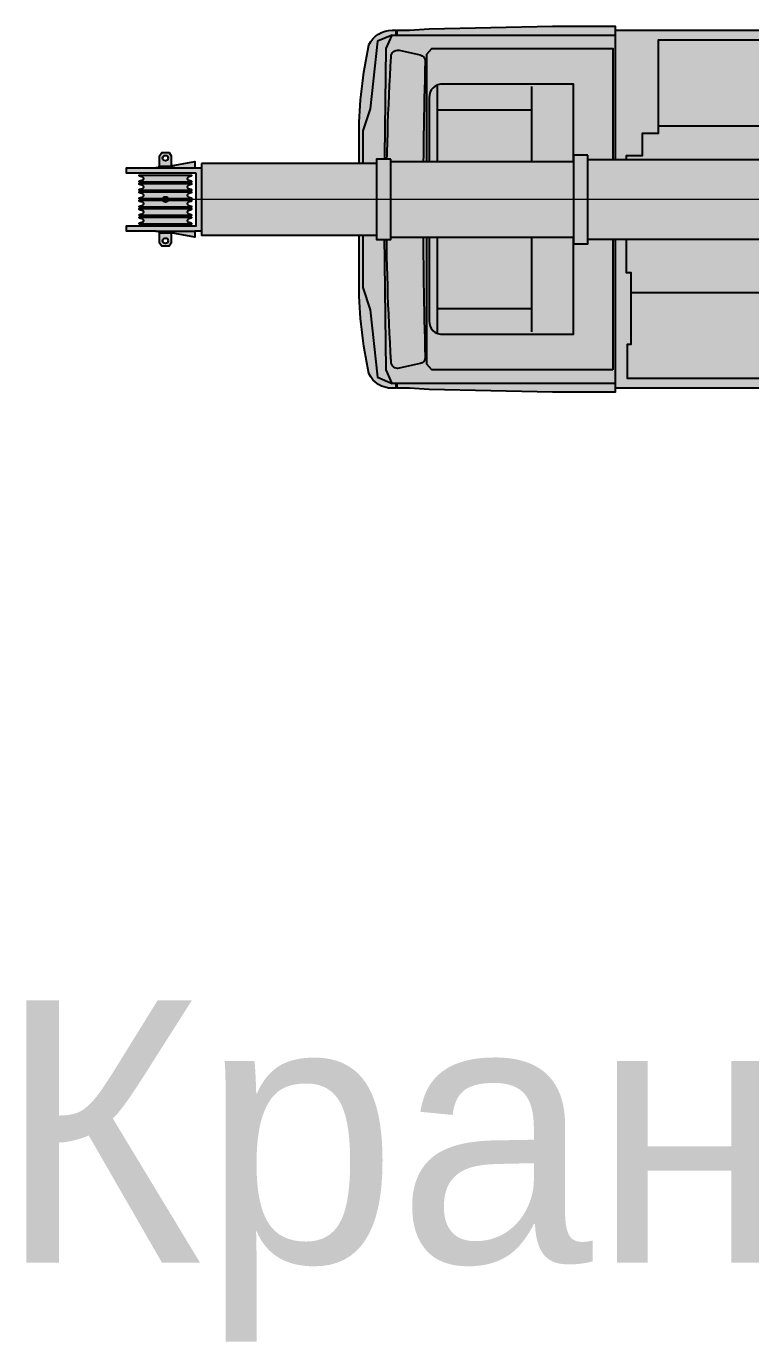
# Model space of a CAD drawing. Header units: millimetres. Extents: x -10760 to 69995, y -15762 to 14828.
# Drawn here: x -10760 to -5241, y -15762 to -5732 of the extents above; entities that cross this region are included whole.
import ezdxf

# ---------------------------------------------------------------- set-up
doc = ezdxf.new("R2010")
doc.units = ezdxf.units.MM
doc.set_wipeout_variables(frame=1)
doc.layers.add('Text', color=44, linetype='Continuous', lineweight=25)
doc.layers.add('Техника. Кран ZTC600V532', color=250, linetype='Continuous')
doc.layers.add('Техника. Кран ZTC600V532 Штрих', color=7, linetype='Continuous', true_color=0xb8d68f)
doc.styles.get("Standard").update_dxf_attribs({"font": ''})
doc.styles.get('Standard').set_extended_font_data('Mipgost')

# ---------------------------------------------------------------- blocks, each defined once
blk = doc.blocks.new('ZTC600V532-20230223.141501')
at = {"layer": 'Техника. Кран ZTC600V532 Штрих', "transparency": 16777216}
h = blk.add_hatch(color=256, dxfattribs=at)
h.dxf.hatch_style = 1
h.set_gradient(color1=(132, 132, 132), color2=(214, 214, 214), tint=1, name='CYLINDER')
edge = h.paths.add_edge_path()
edge.add_line((-199.7420761756712, -26.62570897569822), (-199.7420761756712, -22.32462367165135))
edge.add_arc((-194.7200487384572, -22.54417431209883), 5.026824252333763, 115.24983643505479, 177.4967639148893, ccw=False)
edge.add_line((-196.8643218462603, -17.99763113040535), (-172.4371134753655, -10.79546759248478))
edge.add_arc((-176.9075403464358, 0), 11.68446990453465, 292.4945535671532, 427.5054464328468)
edge.add_line((-172.4371134753655, 10.79546759248478), (-196.8643218462603, 17.99763113040535))
edge.add_arc((-194.7200487384572, 22.54417431209883), 5.026824252333771, 182.5032360851107, 244.75016356494518, ccw=False)
edge.add_line((-199.7420761756712, 22.32462367165135), (-199.7420761756712, 26.62570897569822))
edge.add_line((-199.7420761756712, 26.62570897569822), (199.7420761756712, 26.62570897569822))
edge.add_line((199.7420761756712, 26.62570897569822), (199.7420761756712, 22.32462367165135))
edge.add_arc((194.7200487384572, 22.54417431209883), 5.026824252333763, 295.24983643505476, 357.49676391488924, ccw=False)
edge.add_line((196.8643218462603, 17.99763113040535), (172.4371134753655, 10.79546759248478))
edge.add_arc((176.9075403464358, 0), 11.68446990453465, 112.4945535671532, 247.5054464328468)
edge.add_line((172.4371134753655, -10.79546759248478), (196.8643218462603, -17.99763113040535))
edge.add_arc((194.7200487384572, -22.54417431209883), 5.026824252333771, 2.5032360851108137, 64.75016356494518, ccw=False)
edge.add_line((199.7420761756712, -22.32462367165135), (199.7420761756712, -26.62570897569822))
edge.add_line((199.7420761756712, -26.62570897569822), (-199.7420761756712, -26.62570897569822))
at = {"color": 0, "linetype": 'ByBlock', "lineweight": -2, "transparency": 16777216}
blk.add_lwpolyline([(-199.7420761756712, -26.62570897569822), (-199.7420761756712, -22.32462367165135, -0.278485179213709), (-196.8643218462603, -17.99763113040535), (-172.4371134753655, -10.79546759248478, 0.6682473891623226), (-172.4371134753655, 10.79546759248478), (-196.8643218462603, 17.99763113040535, -0.278485179213709), (-199.7420761756712, 22.32462367165135), (-199.7420761756712, 26.62570897569822), (199.7420761756712, 26.62570897569822), (199.7420761756712, 22.32462367165135, -0.278485179213709), (196.8643218462603, 17.99763113040535), (172.4371134753655, 10.79546759248478, 0.6682473891623226), (172.4371134753655, -10.79546759248478), (196.8643218462603, -17.99763113040535, -0.278485179213709), (199.7420761756712, -22.32462367165135), (199.7420761756712, -26.62570897569822)], format="xyb", close=True, dxfattribs=at)
blk = doc.blocks.new('ZTC600V532-20230223.14162')
at = {"color": 0, "linetype": 'ByBlock', "lineweight": -2, "transparency": 16777216}
blk.add_wipeout([(-296.5552972240821, 200.52895532757952), (-296.5552972240821, 241.14284994712193), (-70.40905592621132, 241.14284994712193), (-70.40905592621132, 244.0102339906732), (-47.42331729149009, 244.0102339906732), (-47.42331729149009, 252.6383118359588), (-44.54037781913756, 254.09533700093732), (-44.54037781913756, 333.25691420288763), (-27.29977755736944, 357.7411591460839), (27.299777557369445, 357.7411591460839), (44.555933247947905, 333.25691420288763), (44.555933247947905, 255.52125130829506), (224.88952517233156, 288.6335740967768), (224.88952517233156, 241.14284994712193), (274.3296147592108, 241.14284994712193), (274.3296147592108, -241.14284994712233), (224.88952517233156, -241.14284994712233), (224.88952517233156, -288.63357409677724), (44.555933247947905, -255.52125130829523), (44.555933247947905, -333.256914202888), (27.299777557369445, -357.7411591460842), (-27.29977755736944, -357.7411591460842), (-44.54037781913756, -333.256914202888), (-44.54037781913756, -254.09533700093755), (-47.42331729149009, -252.6383118359592), (-47.42331729149009, -244.01023399067356), (-70.40905592621132, -244.01023399067356), (-70.40905592621132, -241.14284994712233), (-296.5552972240821, -241.14284994712233), (-296.5552972240821, -200.52895532757998), (233.7563113690503, -200.52895532757998), (233.7563113690503, 200.52895532757952)], dxfattribs=at)
at = {"layer": 'Техника. Кран ZTC600V532 Штрих', "transparency": 16777216}
h = blk.add_hatch(color=256, dxfattribs=at)
h.dxf.hatch_style = 1
h.paths.add_polyline_path([(233.7563113690503, 200.5289553275798), (-296.5552972240821, 200.5289553275798), (-296.5552972240821, 241.1428499471222), (-70.4090559262113, 241.1428499471222), (-70.4090559262113, 244.0102339906734), (-47.42331729149009, 244.0102339906734), (-47.42331729149009, 252.638311835959), (-44.54037781913757, 254.0953370009374), (-44.54037781913757, 333.2569142028879), (-27.29977755736945, 357.7411591460841), (27.29977755736945, 357.7411591460841), (44.55593324794791, 333.2569142028879), (44.55593324794791, 255.5212513082952), (224.8895251723316, 288.633574096777), (224.8895251723316, 241.1428499471222), (274.3296147592109, 241.1428499471222), (274.3296147592109, -241.1428499471222), (224.8895251723316, -241.1428499471222), (224.8895251723316, -288.633574096777), (44.55593324794791, -255.5212513082952), (44.55593324794791, -333.2569142028879), (27.29977755736945, -357.7411591460841), (-27.29977755736945, -357.7411591460841), (-44.54037781913757, -333.2569142028879), (-44.54037781913757, -254.0953370009374), (-47.42331729149009, -252.638311835959), (-47.42331729149009, -244.0102339906734), (-70.4090559262113, -244.0102339906734), (-70.4090559262113, -241.1428499471222), (-296.5552972240821, -241.1428499471222), (-296.5552972240821, -200.5289553275798), (233.7563113690503, -200.5289553275798)])
edge = h.paths.add_edge_path(flags=16)
edge.add_arc((-0.1644999365071271, 315.1977749035723), 20.8817270778724, 0, 360)
edge = h.paths.add_edge_path(flags=16)
edge.add_arc((-0.1644999365071271, -315.1977749035723), 20.8817270778724, 0, 360)
at = {"color": 0, "linetype": 'ByBlock', "lineweight": -2, "transparency": 16777216}
blk.add_lwpolyline([(233.7563113690503, 200.5289553275798), (-296.5552972240821, 200.5289553275798), (-296.5552972240821, 241.1428499471222), (-70.4090559262113, 241.1428499471222), (-70.4090559262113, 244.0102339906734), (-47.42331729149009, 244.0102339906734), (-47.42331729149009, 252.638311835959), (-44.54037781913757, 254.0953370009374), (-44.54037781913757, 333.2569142028879), (-27.29977755736945, 357.7411591460841), (27.29977755736945, 357.7411591460841), (44.55593324794791, 333.2569142028879), (44.55593324794791, 255.5212513082952), (224.8895251723316, 288.633574096777), (224.8895251723316, 241.1428499471222), (274.3296147592109, 241.1428499471222), (274.3296147592109, -241.1428499471222), (224.8895251723316, -241.1428499471222), (224.8895251723316, -288.633574096777), (44.55593324794791, -255.5212513082952), (44.55593324794791, -333.2569142028879), (27.29977755736945, -357.7411591460841), (-27.29977755736945, -357.7411591460841), (-44.54037781913757, -333.2569142028879), (-44.54037781913757, -254.0953370009374), (-47.42331729149009, -252.638311835959), (-47.42331729149009, -244.0102339906734), (-70.4090559262113, -244.0102339906734), (-70.4090559262113, -241.1428499471222), (-296.5552972240821, -241.1428499471222), (-296.5552972240821, -200.5289553275798), (233.7563113690503, -200.5289553275798)], close=True, dxfattribs=at)
for points in [[(-70.4090559262113, 241.1428499471222), (224.8895251723316, 241.1428499471222)], [(-47.42331729149009, 244.0102339906734), (70.42461135501253, 244.0102339906734), (70.42461135501253, 241.1428499471222)], [(-44.54037781913757, 254.0953370009374), (45.99740298411598, 254.0797815721271)], [(47.43887272028405, 244.0102339906734), (47.43887272028405, 252.638311835959), (45.99740298411598, 254.0797815721271)], [(-70.4090559262113, -241.1428499471222), (224.8895251723316, -241.1428499471222)], [(-47.42331729149009, -244.0102339906734), (70.42461135501253, -244.0102339906734), (70.42461135501253, -241.1428499471222)], [(-44.54037781913757, -254.0953370009374), (45.99740298411598, -254.0797815721271)], [(47.43887272028405, -244.0102339906734), (47.43887272028405, -252.638311835959), (45.99740298411598, -254.0797815721271)]]:
    blk.add_lwpolyline(points, dxfattribs=at)
for centre, radius in [((-0.1644999365071271, 315.1977749035723), 20.8817270778724), ((0, 0), 20.72980676499719), ((-0.1644999365071271, -315.1977749035723), 20.8817270778724)]:
    blk.add_circle(centre, radius, dxfattribs=at)
for p in [(-0.1826479351711896, 159.0394056641962), (-0.1826479351711896, 95.03940566419624), (-0.1826479351711896, 31.03940566419624), (-0.1826479351711896, -32.96059433580376), (-0.1826479351711896, -96.96059433580376), (-0.1826479351711896, -160.9605943358038)]:
    blk.add_blockref('ZTC600V532-20230223.141501', p, dxfattribs=at)
blk = doc.blocks.new('ZTC600V532-20230218.104843')
at = {"color": 0, "linetype": 'ByBlock', "lineweight": -2, "transparency": 16777216}
blk.add_wipeout([(103.50847669962434, -530.4412569208498), (-103.50847669962423, -530.4412569208498), (-141.1365816765683, -455.3469918883702), (-141.1365816765683, 455.34699188837067), (-103.50847669962423, 530.4412569208503), (103.50847669962434, 530.4412569208503), (141.1365816765684, 455.34699188837067), (141.1365816765684, -455.3469918883702)], dxfattribs=at)
at = {"layer": 'Техника. Кран ZTC600V532 Штрих', "transparency": 16777216}
h = blk.add_hatch(color=256, dxfattribs=at)
h.dxf.hatch_style = 1
h.set_gradient(color1=(91, 91, 91), color2=(173, 173, 173), rotation=90.00000000000003, tint=1, name='CYLINDER')
h.paths.add_polyline_path([(141.1365816765683, -455.3469918883702), (103.5084766996242, -530.4412569208498), (-103.5084766996242, -530.4412569208498), (-141.1365816765683, -455.3469918883702), (-141.1365816765683, 455.3469918883702), (-103.5084766996242, 530.4412569208498), (103.5084766996242, 530.4412569208498), (141.1365816765683, 455.3469918883702)])
at = {"color": 0, "linetype": 'ByBlock', "lineweight": -2, "transparency": 16777216}
blk.add_lwpolyline([(141.1365816765683, -455.3469918883702), (103.5084766996242, -530.4412569208498), (-103.5084766996242, -530.4412569208498), (-141.1365816765683, -455.3469918883702), (-141.1365816765683, 455.3469918883702), (-103.5084766996242, 530.4412569208498), (103.5084766996242, 530.4412569208498), (141.1365816765683, 455.3469918883702)], close=True, dxfattribs=at)
for points in [[(-103.5084766996242, 530.4412569208498), (-103.5084766996242, -530.4412569208498)], [(103.5084766996242, -530.4412569208498), (103.5084766996242, 530.4412569208498)]]:
    blk.add_lwpolyline(points, dxfattribs=at)
blk = doc.blocks.new('ZTC600V532-20230219.094552')
at = {"color": 0, "linetype": 'ByBlock', "lineweight": -2, "transparency": 16777216}
blk.add_wipeout([(3502.0000000000005, -1364.9999999999902), (3502.0000000000005, -1364.9999999999902), (3521.134171618255, -1361.1939766255543), (3537.355339059328, -1350.3553390593174), (3548.1939766255646, -1334.1341716182446), (3552.000000000001, -1314.99999999999), (3552.000000000001, -664.9999999999905), (3492.7268366468634, -664.99999999999), (3492.7268366468634, 664.9999999999964), (3552.000000000001, 664.9999999999968), (3552.000000000001, 1314.9999999999968), (3552.000000000001, 1314.9999999999968), (3548.193976625564, 1334.134171618251), (3537.355339059328, 1350.3553390593243), (3521.134171618255, 1361.1939766255614), (3502.0000000000005, 1364.9999999999964), (3389, 1364.9999999999964), (3389, -1364.9999999999902)], dxfattribs=at)
blk.add_blockref('ZTC600V532-20230218.104843', (3633.863418323432, 3.637978807091713e-12), dxfattribs=at)
blk.add_wipeout([(3389, -1365.0000000000018), (-6272.576220367217, -1365.0000000000018), (-6272.576220367217, -1395), (-6751.29042985845, -1395), (-7689.950956970863, -1374.9999999999982), (-7839.814450773221, -1365.0000000000018), (-7934.015648474163, -1365.0000000000018), (-7934.015648474163, -1328.1526880161164), (-7943.399571191657, -1328.1526880161164), (-7943.399571191657, -1365.0000000000018), (-7971.565594908698, -1365.0000000000018), (-7971.565594908698, -1365.0000000000018), (-8016.052618565442, -1360.5948479144845), (-8058.329447433411, -1346.0631453438727), (-8096.123435916357, -1322.1860627481456), (-8127.402919298869, -1290.2471435733332), (-8149.9058186437705, -1253.2292483891015), (-8149.9058186437705, -1253.2292483891015), (-8181.333846506684, -1086.2716451420347), (-8204.360544903306, -917.9495331712442), (-8218.92811746713, -748.6853962521818), (-8225, -578.9040826164819), (-8225, -578.9040826164855), (-8225, 578.9040826164855), (-8225, 578.9040826164855), (-8218.92811746713, 748.6853962521891), (-8204.360544903306, 917.949533171246), (-8181.333846506683, 1086.2716451420383), (-8149.905818643768, 1253.2292483891033), (-8149.9058186437705, 1253.2292483891033), (-8149.9058186437705, 1253.2292483891033), (-8126.546380182956, 1291.3453509381252), (-8095.037011918302, 1323.0574992459042), (-8057.071540679886, 1346.6609657789668), (-8014.690849460354, 1360.886915676485), (-7971.565594908698, 1365), (-7943.399571191657, 1365), (-7943.399571191657, 1328.1526880161182), (-7934.015648474163, 1328.1526880161182), (-7934.015648474163, 1365), (-7839.814450773221, 1365), (-7689.950956970863, 1375), (-6751.29042985845, 1395), (-6272.576220367217, 1395), (-6272.576220367217, 1365), (3389, 1365), (3389, 1.8189894035458565e-12)], dxfattribs=at)
at = {"layer": 'Техника. Кран ZTC600V532 Штрих', "transparency": 16777216}
h = blk.add_hatch(color=256, dxfattribs=at)
h.dxf.hatch_style = 1
edge = h.paths.add_edge_path()
edge.add_line((3389, 0), (3389, -1365))
edge.add_line((3389, -1365), (-6272.576220367217, -1365))
edge.add_line((-6272.576220367217, -1365), (-6272.576220367217, -1395))
edge.add_line((-6272.576220367217, -1395), (-6751.290429858449, -1395))
edge.add_line((-6751.290429858449, -1395), (-7689.950956970864, -1375))
edge.add_line((-7689.950956970864, -1375), (-7839.814450773221, -1365))
edge.add_line((-7839.814450773221, -1365), (-7934.015648474164, -1365))
edge.add_line((-7934.015648474164, -1365), (-7934.015648474164, -1328.152688016118))
edge.add_line((-7934.015648474164, -1328.152688016118), (-7943.399571191656, -1328.152688016118))
edge.add_line((-7943.399571191656, -1328.152688016118), (-7943.399571191656, -1365))
edge.add_line((-7943.399571191656, -1365), (-7971.565594908698, -1365))
edge.add_arc((-7974.937529171773, -1172.215963592284), 192.8135229550195, 204.8449366011224, 271.0020430524743, ccw=False)
edge.add_arc((-4834.153194185941, -542.6365909160013), 3391.040753434504, 180.6127952967653, 192.0959835745431, ccw=False)
edge.add_line((-8225, -578.9040826164855), (-8225, 578.9040826164855))
edge.add_arc((-4834.153194185941, 542.6365909160013), 3391.040753434504, 167.9040164254568, 179.3872047032346, ccw=False)
edge.add_arc((-7974.937529171773, 1172.215963592284), 192.8135229550195, 88.99795694752572, 155.1550633988776, ccw=False)
edge.add_line((-7971.565594908698, 1365), (-7943.399571191656, 1365))
edge.add_line((-7943.399571191656, 1365), (-7943.399571191656, 1328.152688016118))
edge.add_line((-7943.399571191656, 1328.152688016118), (-7934.015648474164, 1328.152688016118))
edge.add_line((-7934.015648474164, 1328.152688016118), (-7934.015648474164, 1365))
edge.add_line((-7934.015648474164, 1365), (-7839.814450773221, 1365))
edge.add_line((-7839.814450773221, 1365), (-7689.950956970864, 1375))
edge.add_line((-7689.950956970864, 1375), (-6751.290429858449, 1395))
edge.add_line((-6751.290429858449, 1395), (-6272.576220367217, 1395))
edge.add_line((-6272.576220367217, 1395), (-6272.576220367217, 1365))
edge.add_line((-6272.576220367217, 1365), (3389, 1365))
edge.add_line((3389, 1365), (3389, 0))
edge = h.paths.add_edge_path(flags=16)
edge.add_arc((-7770.445574267524, -1128.305616152094), 50, -77.75787567394337, 1.0231815394945443e-12, ccw=False)
edge.add_line((-7759.843407095406, -1177.168629273008), (-7920.336020298531, -1211.991891417296))
edge.add_arc((-7930.938187470649, -1163.128878296382), 50.00000000000077, 179.9999999999997, 282.24212432605543, ccw=False)
edge.add_arc((11707.99034504132, 0), 19723.25468947483, 176.6191652958018, 183.3808347041982, ccw=False)
edge.add_arc((-7930.938187470649, 1163.128878296382), 50.00000000000091, 77.75787567394462, 180.0000000000003, ccw=False)
edge.add_line((-7920.336020298531, 1211.991891417296), (-7759.843407095406, 1177.168629273008))
edge.add_arc((-7770.445574267524, 1128.305616152094), 50.0000000000003, -1.0231815394945443e-12, 77.75787567394337, ccw=False)
edge.add_arc((31297.87970779024, 0), 39034.63566347082, 178.3436208805314, 181.6563791194686)
h = blk.add_hatch(color=256, dxfattribs=at)
h.dxf.hatch_style = 1
edge = h.paths.add_edge_path()
edge.add_line((3389, -1364.99999999999), (3502, -1364.99999999999))
edge.add_arc((3502, -1314.99999999999), 50, 270, 360)
edge.add_line((3552, -1314.99999999999), (3552, -664.99999999999))
edge.add_line((3552, -664.99999999999), (3492.726836646863, -664.9999999999898))
edge.add_line((3492.726836646863, -664.9999999999898), (3492.726836646863, 664.999999999997))
edge.add_line((3492.726836646863, 664.999999999997), (3552, 664.9999999999973))
edge.add_line((3552, 664.9999999999973), (3552, 1314.999999999997))
edge.add_arc((3502, 1314.999999999997), 50, 0, 90)
edge.add_line((3502, 1364.999999999997), (3389, 1364.999999999997))
edge.add_line((3389, 1364.999999999997), (3389, -1364.99999999999))
h = blk.add_hatch(color=256, dxfattribs=at)
h.dxf.hatch_style = 1
h.set_gradient(color1=(173, 173, 173), tint=1)
edge = h.paths.add_edge_path()
edge.add_arc((-7770.445574267524, -1128.305616152094), 50, -77.75787567394337, 1.0231815394945443e-12, ccw=False)
edge.add_line((-7759.843407095406, -1177.168629273008), (-7920.336020298531, -1211.991891417296))
edge.add_arc((-7930.938187470649, -1163.128878296382), 50.00000000000077, 179.9999999999997, 282.24212432605543, ccw=False)
edge.add_arc((11707.99034504132, 0), 19723.25468947483, 176.6191652958018, 183.3808347041982, ccw=False)
edge.add_arc((-7930.938187470649, 1163.128878296382), 50.00000000000091, 77.75787567394462, 180.0000000000003, ccw=False)
edge.add_line((-7920.336020298531, 1211.991891417296), (-7759.843407095406, 1177.168629273008))
edge.add_arc((-7770.445574267524, 1128.305616152094), 50.0000000000003, -1.0231815394945443e-12, 77.75787567394337, ccw=False)
edge.add_arc((31297.87970779024, 0), 39034.63566347082, 178.3436208805314, 181.6563791194686)
at = {"color": 0, "linetype": 'ByBlock', "lineweight": -2, "transparency": 16777216}
for points in [[(3389, 0), (3389, -1365), (-6272.576220367217, -1365), (-6272.576220367217, -1395), (-6751.290429858449, -1395), (-7689.950956970864, -1375), (-7839.814450773221, -1365), (-7934.015648474164, -1365), (-7934.015648474164, -1328.152688016118), (-7943.399571191656, -1328.152688016118), (-7943.399571191656, -1365), (-7971.565594908698, -1365, -0.2969593007164977), (-8149.905818643769, -1253.2292483891, -0.05014683253605183), (-8225, -578.9040826164855), (-8225, 578.9040826164855, -0.05014683253605183), (-8149.905818643769, 1253.2292483891, -0.2969593007164977), (-7971.565594908698, 1365), (-7943.399571191656, 1365), (-7943.399571191656, 1328.152688016118), (-7934.015648474164, 1328.152688016118), (-7934.015648474164, 1365), (-7839.814450773221, 1365), (-7689.950956970864, 1375), (-6751.290429858449, 1395), (-6272.576220367217, 1395), (-6272.576220367217, 1365), (3389, 1365)], [(3389, -1364.99999999999), (3502, -1364.99999999999, 0.414213562373095), (3552, -1314.99999999999), (3552, -664.99999999999), (3492.726836646863, -664.9999999999898), (3492.726836646863, 664.999999999997), (3552, 664.9999999999973), (3552, 1314.999999999997, 0.414213562373095), (3502, 1364.999999999997), (3389, 1364.999999999997)], [(-7720.445574267524, -1128.305616152094, -0.3529300691705782), (-7759.843407095406, -1177.168629273008), (-7920.336020298531, -1211.991891417296, -0.4782730058073962), (-7980.938187470649, -1163.128878296382, -0.02951191188128623), (-7980.938187470649, 1163.128878296382, -0.4782730058073962), (-7920.336020298531, 1211.991891417296), (-7759.843407095406, 1177.168629273008, -0.3529300691705782), (-7720.445574267524, 1128.305616152094, 0.01445564143222592)], [(-7689.950956970864, -850.5168864441985, 0.4616784486684949), (-7583.941382255127, -953.5283853162982), (-6591.720930532313, -953.5283853162982), (-6591.720930532313, 953.5283853162982), (-7583.941382255127, 953.5283853162982, 0.4616784486684949), (-7689.950956970864, 850.5168864441985)], [(-4418.148571809375, -1198.26319558073), (-4418.148571809375, -806.9106918413745, 0.9999999999999999), (-4543.529703178792, -806.9106918413745), (-4543.529703178793, -1198.26319558073, 0.9999999999999999)]]:
    blk.add_lwpolyline(points, format="xyb", close=True, dxfattribs=at)
for points in [[(-7971.565594908698, 1328.152688016118), (-8084.198392543922, 1281.332213289639), (-8140.521895926275, 766.2229438330978), (-8196.845352873564, 597.6450421495938), (-8196.845352873564, -597.6450421495938), (-8140.521895926275, -766.2229438330978), (-8084.198392543922, -1281.332213289639), (-7971.565594908698, -1328.152688016118)], [(-6272.576220367217, -1328.152688016118), (-7971.565594908698, -1328.152688016118), (-8018.488133905183, -1225.141189144011), (-8034.660474095032, 0), (-8018.488133905183, 1225.141189144011), (-7971.565594908698, 1328.152688016118), (-6272.576220367217, 1328.152688016118)], [(-6272.576220367217, 1365), (-6272.576220367217, 0), (-6272.576220367217, -1365)], [(-4024.929659903373, -1365.62541293972), (-4024.929659903373, -1290.68850714423), (-6178.714100705864, -1290.68850714423), (-6178.714100705864, -1028.451128417357), (-6150.545290885002, -1028.451128417357), (-6150.545290885002, -485.2488775989768), (-6188.089572241769, -485.2488775989768), (-6188.089572241769, 410.3303600887157), (-6066.067140376221, 410.3303600887157), (-6066.067140376221, 532.0828649289906), (-6066.067140376221, 578.9175023498974), (-5944.036210894006, 578.9175023498974), (-5944.036210894006, 1290.701926877642), (-4024.929659903374, 1290.701926877642), (-4024.929659903374, 1365)], [(-5944.036210894006, 635.1092230214781), (-713.3949782770451, 635.1092230214781), (-591.3725464114968, 663.1979787925229), (-206.5090799909885, 841.146429895176), (197.1109481440126, 841.146429895176), (591.3611698208761, 663.1979787925229), (713.3779366086574, 635.1092230214781), (2687.256363006141, 635.1092230214781), (2687.256363006141, 1356.264150533309)], [(-3266.130799133745, 635.1092230214781), (-3266.130799133745, 681.2901685488687), (-3228.578020160327, 803.0426269540803), (-3228.578020160327, 1346.254071915075), (-3247.345912030377, 1346.254071915075), (-3247.345912030377, 1365)], [(-2859.421979839673, 1346.254071915075), (-3228.578020160327, 1346.254071915075)], [(-2831.267332713245, 1365), (-2831.267332713245, 1346.254071915075), (-2859.421979839673, 1346.254071915075), (-2859.421979839673, 803.0426269540803), (-2812.482445609884, 681.2901685488687), (-2812.482445609884, 635.1092230214781)], [(-2746.779601170517, 635.1092230214781), (-2821.880577456875, 784.9681753920668), (-2821.880577456875, 1365)], [(-2596.603605595821, 1365), (-2596.603605595821, 635.1092230214781)], [(-2859.421979839673, 1074.648349434578), (-3228.578020160327, 1074.648349434578)], [(-7626.352595779816, -948.0693787287601), (-7626.352595779816, 948.0693787287601)], [(-6910.879803391844, 934.7966199258044), (-6910.879803391844, -934.7966199258044)], [(-7626.352595779816, 756.8616814266861), (-6910.879803391844, 756.8616814266861)], [(-6150.545290885002, -635.1092230214781), (-4668.895078266485, -635.1092230214781)], [(-4288.449713738903, -635.1092230214781), (-713.3949782770451, -635.1092230214781), (-591.3725464114968, -663.1979787925229), (-206.5090799909885, -841.146429895176), (197.1109481440126, -841.146429895176), (591.3611698208761, -663.1979787925229), (713.3779366086574, -635.1092230214781), (2687.256363006141, -635.1092230214781), (2687.256363006141, -1356.264150533309)], [(-3164.103981161868, -1365), (-3164.103981161868, -635.1092230214781)], [(-3004.511775089577, -635.1092230214781), (-2929.423212376057, -794.3259087336337), (-2929.423212376057, -1365)], [(-2920.042122197447, -1365), (-2920.042122197447, -1337.5231910002), (-2901.268565249621, -1337.5231910002), (-2901.268565249621, -794.3259087336337), (-2976.362793040924, -635.1092230214781)], [(-2447.63154188131, -635.1092230214781), (-2522.731434750379, -794.3259087336337), (-2522.731434750379, -1337.5231910002), (-2503.957877802554, -1337.5231910002), (-2503.957877802553, -1365)], [(-7626.352595779816, -756.8616814266861), (-6910.879803391844, -756.8616814266861)], [(-4598.651418395842, -997.6422414335102), (-4598.651418395842, -1290.68850714423), (-4363.026856592325, -1290.68850714423), (-4363.026856592325, -997.6422414335102)], [(-2901.268565249621, -1065.924549866915), (-2522.731434750379, -1065.924549866915)]]:
    blk.add_lwpolyline(points, dxfattribs=at)
blk.add_lwpolyline([(-6291.346944776151, -1225.141189144011), (-7669.862107646373, -1225.141189144011), (-7708.073782546633, -1182.532288478938), (-7708.073782546633, 1182.532288478938), (-7669.862107646373, 1225.141189144011), (-6291.346944776151, 1225.141189144011)], close=True, dxfattribs=at)
for points in [[(-4669.07084460793, -744.6222514959773), (-4669.07084460793, -637.7661286111106, -0.414213562373095), (-4648.901905945582, -617.5971899487631), (-4539.757923673131, -617.5971899487631)], [(-4421.920351315033, -617.5971899487631), (-4308.442886059805, -617.5971899487631, -0.414213562373095), (-4288.273947397458, -637.7661286111106), (-4288.273947397458, -759.6912792369585)], [(-4543.529703178792, -997.6422414335102), (-4648.901905945582, -997.6422414335102, -0.414213562373095), (-4669.07084460793, -977.4733027711627), (-4669.07084460793, -869.1991321867645)], [(-4288.273947397458, -854.1301044457832), (-4288.273947397458, -977.4733027711627, -0.414213562373095), (-4308.442886059805, -997.6422414335102), (-4418.148571809375, -997.6422414335102)]]:
    blk.add_lwpolyline(points, format="xyb", dxfattribs=at)
for centre, radius in [((0, 0), 116.752953930506), ((-4641.745141335887, -643.4917937705177), 7.186608109113877), ((-4315.599650669501, -643.4917937705177), 7.186608109113877), ((-4641.745141335887, -971.7476376117556), 7.186608109113877), ((-4315.599650669501, -971.7476376117556), 7.186608109113877)]:
    blk.add_circle(centre, radius, dxfattribs=at)
for centre, radius, start, end in [((-4480.839137494082, -806.9106918413709), 198.2700818672722, 288.4325304276095, 251.5674695723905), ((-4480.839137494084, -806.9106918413745), 90.30677710072716, 313.963150102835, 226.036849897165)]:
    blk.add_arc(centre, radius, start, end, dxfattribs=at)
blk = doc.blocks.new('*U40')
at = {"color": 0, "linetype": 'ByBlock', "lineweight": -2, "transparency": 16777216}
blk.add_blockref('ZTC600V532-20230219.094552', (0, 0), dxfattribs=at)
blk.add_wipeout([(-9425.670385240788, 348.00000000000364), (-9425.670385240788, -197.99999999999818), (1.8189894035458565e-12, -197.99999999999818), (1.8189894035458565e-12, 348.00000000000364)], dxfattribs=at)
at = {"layer": 'Техника. Кран ZTC600V532 Штрих', "true_color": 0xadadad, "transparency": 16777216}
h = blk.add_hatch(color=253, dxfattribs=at)
h.dxf.hatch_style = 1
h.paths.add_polyline_path([(-9425.670385240788, 348.0000000000005), (-9425.670385240788, -197.9999999999995), (-4.133182947122317e-14, -197.9999999999995), (1.377727649040772e-14, 348.0000000000005)])
at = {"color": 0, "linetype": 'ByBlock', "lineweight": -2, "transparency": 16777216}
blk.add_lwpolyline([(-9425.670385240788, 348.0000000000005), (-9425.670385240788, -197.9999999999995), (-4.133182947122317e-14, -197.9999999999995), (1.377727649040772e-14, 348.0000000000005)], close=True, dxfattribs=at)
blk.add_blockref('ZTC600V532-20230223.14162', (-9700, 75.00000000000045), dxfattribs=at)
blk.add_wipeout([(-7982.91725219202, 364.25), (-7982.91725219202, 380.8298389549018), (-8092.761658140057, 380.82983895489815), (-8092.761658140059, -230.82983895489633), (-7982.91725219202, -230.82983895489633), (-7982.91725219202, -214.25), (-9.094947017729282e-13, -214.25), (-9.094947017729282e-13, 364.25)], dxfattribs=at)
at = {"layer": 'Техника. Кран ZTC600V532 Штрих', "transparency": 16777216}
h = blk.add_hatch(color=256, dxfattribs=at)
h.dxf.hatch_style = 1
h.paths.add_polyline_path([(-7982.91725219202, 380.8298389549018), (-8092.761658140059, 380.8298389549018), (-8092.761658140059, -230.8298389548947), (-7982.91725219202, -230.8298389548947)])
at = {"layer": 'Техника. Кран ZTC600V532 Штрих', "true_color": 0xadadad, "transparency": 16777216}
h = blk.add_hatch(color=253, dxfattribs=at)
h.dxf.hatch_style = 1
h.paths.add_polyline_path([(0, 364.2500000000005), (0, -214.2500000000005), (-7982.91725219202, -214.2500000000005), (-7982.91725219202, 364.2500000000005)])
at = {"color": 0, "linetype": 'ByBlock', "lineweight": -2, "transparency": 16777216}
for points in [[(-7982.91725219202, 380.8298389549018), (-8092.761658140059, 380.8298389549018), (-8092.761658140059, -230.8298389548947), (-7982.91725219202, -230.8298389548947)], [(0, 364.2500000000005), (0, -214.2500000000005), (-7982.91725219202, -214.2500000000005), (-7982.91725219202, 364.2500000000005)]]:
    blk.add_lwpolyline(points, close=True, dxfattribs=at)
blk.add_wipeout([(-6481.076629131254, 380.5), (-6481.076629131254, 413.08130247099325), (-6590.058863332736, 413.08130247099325), (-6590.058863332736, -263.0813024709878), (-6481.076629131254, -263.0813024709878), (-6481.076629131254, -230.5), (9.094947017729282e-13, -230.5), (9.094947017729282e-13, 380.5)], dxfattribs=at)
at = {"layer": 'Техника. Кран ZTC600V532 Штрих', "transparency": 16777216}
h = blk.add_hatch(color=256, dxfattribs=at)
h.dxf.hatch_style = 1
h.paths.add_polyline_path([(-6481.076629131254, 413.0813024709933), (-6590.058863332735, 413.0813024709933), (-6590.058863332735, -263.0813024709862), (-6481.076629131254, -263.0813024709862)])
at = {"layer": 'Техника. Кран ZTC600V532 Штрих', "true_color": 0xadadad, "transparency": 16777216}
h = blk.add_hatch(color=253, dxfattribs=at)
h.dxf.hatch_style = 1
h.paths.add_polyline_path([(-2.273736754432321e-13, 380.5), (-2.273736754432321e-13, -230.5), (-6481.076629131254, -230.5), (-6481.076629131254, 380.5)])
at = {"color": 0, "linetype": 'ByBlock', "lineweight": -2, "transparency": 16777216}
for points in [[(-6481.076629131254, 413.0813024709933), (-6590.058863332735, 413.0813024709933), (-6590.058863332735, -263.0813024709862), (-6481.076629131254, -263.0813024709862)], [(-2.273736754432321e-13, 380.5), (-2.273736754432321e-13, -230.5), (-6481.076629131254, -230.5), (-6481.076629131254, 380.5)]]:
    blk.add_lwpolyline(points, close=True, dxfattribs=at)
at = {"color": 0, "linetype": 'ByBlock', "lineweight": 9, "transparency": 16777216}
blk.add_lwpolyline([(0, 75), (-9700, 75)], dxfattribs=at)

msp = doc.modelspace()

# ---------------------------------------------------------------- block references
at = {"layer": 'Техника. Кран ZTC600V532', "transparency": 16777216}
msp.add_blockref('*U40', (0, -7127.094531812814), dxfattribs=at)

# ---------------------------------------------------------------- texts
at = {"layer": 'Text', "color": 1}
msp.add_text('Кран ZTC600V532', height=2000, dxfattribs=at).set_placement((-10979.0147686271, -15159.04900553778))

doc.saveas('drawing.dxf')
